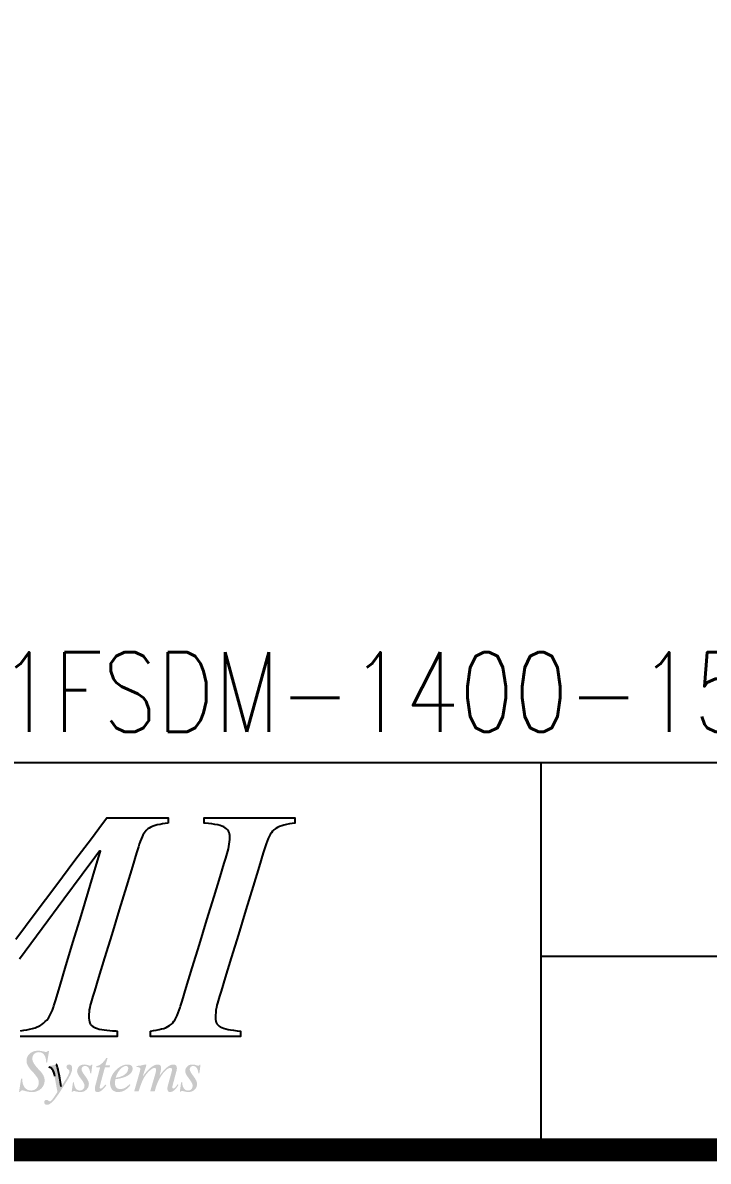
# Model space of a CAD drawing. Header units: millimetres. Extents: x 5710 to 6064, y -305 to -54.
# Drawn here: x 5891.8 to 5927.1, y -305.1 to -246.4 of the extents above; entities that cross this region are included whole.
import ezdxf
from ezdxf.enums import TextEntityAlignment as Align

# ---------------------------------------------------------------- set-up
doc = ezdxf.new("R2010")
doc.units = ezdxf.units.MM
doc.header["$LTSCALE"] = 10
doc.layers.get('0').update_dxf_attribs({"linetype": 'CONTINUOUS'})
doc.styles.add('SIMPLEX', font='SIMPLEX.shx', dxfattribs={"width": 0.8, "height": 3.2, "bigfont": 'chineset.shx'})

# ---------------------------------------------------------------- blocks, each defined once
blk = doc.blocks.new('PMI')
h = blk.add_hatch(color=4)
edge = h.paths.add_edge_path()
edge.add_spline(control_points=[(96.16, -35.87), (96.1, -35.87), (96.04, -35.87), (95.98, -35.87)], knot_values=[0, 0, 0, 0, 1, 1, 1, 1], degree=3, periodic=0)
edge.add_spline(control_points=[(95.98, -35.87), (95.95, -35.92), (95.91, -35.96), (95.8, -36.02), (95.74, -36.03), (95.67, -36.03)], knot_values=[0, 0, 0, 0, 0.5, 0.5, 1, 1, 1, 1], degree=3, periodic=0)
edge.add_spline(control_points=[(95.67, -36.03), (95.64, -36.03), (95.51, -36), (95.26, -35.94)], knot_values=[0, 0, 0, 0, 1, 1, 1, 1], degree=3, periodic=0)
edge.add_spline(control_points=[(95.26, -35.94), (95.01, -35.88), (94.77, -35.85), (94.53, -35.85)], knot_values=[0, 0, 0, 0, 1, 1, 1, 1], degree=3, periodic=0)
edge.add_spline(control_points=[(94.53, -35.85), (94.04, -35.85), (93.64, -35.99), (93.33, -36.28)], knot_values=[0, 0, 0, 0, 1, 1, 1, 1], degree=3, periodic=0)
edge.add_spline(control_points=[(93.33, -36.28), (93.01, -36.56), (92.86, -36.92), (92.86, -37.81), (93.19, -38.37), (93.84, -39.03)], knot_values=[0, 0, 0, 0, 0.495868, 0.495868, 1, 1, 1, 1], degree=3, periodic=0)
edge.add_spline(control_points=[(93.84, -39.03), (93.86, -39.05), (93.87, -39.06), (93.88, -39.06)], knot_values=[0, 0, 0, 0, 1, 1, 1, 1], degree=3, periodic=0)
edge.add_spline(control_points=[(93.88, -39.06), (94.2, -39.44), (94.41, -39.72), (94.61, -40.1), (94.65, -40.29), (94.65, -40.82), (94.55, -41.1), (94.33, -41.32)], knot_values=[0, 0, 0, 0, 0.25982, 0.25982, 0.52368, 0.52368, 1, 1, 1, 1], degree=3, periodic=0)
edge.add_spline(control_points=[(94.33, -41.32), (94.12, -41.55), (93.86, -41.66), (93.54, -41.66)], knot_values=[0, 0, 0, 0, 1, 1, 1, 1], degree=3, periodic=0)
edge.add_spline(control_points=[(93.54, -41.66), (93.14, -41.66), (92.82, -41.51), (92.59, -41.21)], knot_values=[0, 0, 0, 0, 1, 1, 1, 1], degree=3, periodic=0)
edge.add_spline(control_points=[(92.59, -41.21), (92.36, -40.91), (92.24, -40.48), (92.23, -39.93)], knot_values=[0, 0, 0, 0, 1, 1, 1, 1], degree=3, periodic=0)
edge.add_spline(control_points=[(92.23, -39.93), (92.17, -39.94), (92.12, -39.94), (92.07, -39.94)], knot_values=[0, 0, 0, 0, 1, 1, 1, 1], degree=3, periodic=0)
edge.add_spline(control_points=[(92.07, -39.94), (91.97, -40.58), (91.87, -41.22), (91.78, -41.86)], knot_values=[0, 0, 0, 0, 1, 1, 1, 1], degree=3, periodic=0)
edge.add_spline(control_points=[(91.78, -41.86), (91.83, -41.86), (91.88, -41.85), (91.93, -41.85)], knot_values=[0, 0, 0, 0, 1, 1, 1, 1], degree=3, periodic=0)
edge.add_spline(control_points=[(91.93, -41.85), (91.95, -41.79), (92, -41.74), (92.06, -41.69)], knot_values=[0, 0, 0, 0, 1, 1, 1, 1], degree=3, periodic=0)
edge.add_spline(control_points=[(92.06, -41.69), (92.12, -41.66), (92.19, -41.63), (92.26, -41.63)], knot_values=[0, 0, 0, 0, 1, 1, 1, 1], degree=3, periodic=0)
edge.add_spline(control_points=[(92.26, -41.63), (92.29, -41.63), (92.46, -41.67), (93.08, -41.84), (93.38, -41.88), (94.19, -41.88), (94.64, -41.72), (95.34, -41.07), (95.51, -40.67), (95.51, -39.67), (95.21, -39.12), (94.59, -38.52)], knot_values=[0, 0, 0, 0, 0.129341, 0.129341, 0.257728, 0.257728, 0.501105, 0.501105, 0.746262, 0.746262, 1, 1, 1, 1], degree=3, periodic=0)
edge.add_spline(control_points=[(94.59, -38.52), (94.56, -38.5), (94.55, -38.48), (94.53, -38.46)], knot_values=[0, 0, 0, 0, 1, 1, 1, 1], degree=3, periodic=0)
edge.add_spline(control_points=[(94.53, -38.46), (94.21, -38.09), (93.99, -37.81), (93.88, -37.61)], knot_values=[0, 0, 0, 0, 1, 1, 1, 1], degree=3, periodic=0)
edge.add_spline(control_points=[(93.88, -37.61), (93.77, -37.42), (93.72, -37.23), (93.72, -36.75), (93.8, -36.51), (93.97, -36.33)], knot_values=[0, 0, 0, 0, 0.385787, 0.385787, 1, 1, 1, 1], degree=3, periodic=0)
edge.add_spline(control_points=[(93.97, -36.33), (94.14, -36.16), (94.38, -36.06), (94.66, -36.06)], knot_values=[0, 0, 0, 0, 1, 1, 1, 1], degree=3, periodic=0)
edge.add_spline(control_points=[(94.66, -36.06), (95.01, -36.06), (95.26, -36.2), (95.63, -36.72), (95.73, -37.09), (95.74, -37.57)], knot_values=[0, 0, 0, 0, 0.501569, 0.501569, 1, 1, 1, 1], degree=3, periodic=0)
edge.add_spline(control_points=[(95.74, -37.57), (95.78, -37.57), (95.83, -37.57), (95.87, -37.57)], knot_values=[0, 0, 0, 0, 1, 1, 1, 1], degree=3, periodic=0)
edge.add_spline(control_points=[(95.87, -37.57), (95.97, -37), (96.06, -36.44), (96.16, -35.87)], knot_values=[0, 0, 0, 0, 1, 1, 1, 1], degree=3, periodic=0)
h = blk.add_hatch(color=4)
edge = h.paths.add_edge_path()
edge.add_spline(control_points=[(97.93, -41.07), (97.86, -40.66), (97.79, -40.25), (97.59, -39.13), (97.49, -38.61), (97.33, -38.01), (97.25, -37.86), (97.19, -37.85)], knot_values=[0, 0, 0, 0, 0.226419, 0.226419, 0.614671, 0.614671, 1, 1, 1, 1], degree=3, periodic=0)
edge.add_spline(control_points=[(97.19, -37.85), (97.16, -37.86), (97.02, -37.89), (96.79, -37.95)], knot_values=[0, 0, 0, 0, 1, 1, 1, 1], degree=3, periodic=0)
edge.add_spline(control_points=[(96.79, -37.95), (96.55, -38.02), (96.34, -38.06), (96.13, -38.07)], knot_values=[0, 0, 0, 0, 1, 1, 1, 1], degree=3, periodic=0)
edge.add_spline(control_points=[(96.13, -38.07), (96.12, -38.12), (96.11, -38.17), (96.1, -38.21)], knot_values=[0, 0, 0, 0, 1, 1, 1, 1], degree=3, periodic=0)
edge.add_spline(control_points=[(96.1, -38.21), (96.51, -38.23), (96.79, -38.68), (96.96, -39.57)], knot_values=[0, 0, 0, 0, 1, 1, 1, 1], degree=3, periodic=0)
edge.add_spline(control_points=[(96.96, -39.57), (96.96, -39.59), (96.96, -39.6), (96.96, -39.61)], knot_values=[0, 0, 0, 0, 1, 1, 1, 1], degree=3, periodic=0)
edge.add_spline(control_points=[(96.96, -39.61), (97.1, -40.37), (97.24, -41.12), (97.38, -41.88)], knot_values=[0, 0, 0, 0, 1, 1, 1, 1], degree=3, periodic=0)
edge.add_spline(control_points=[(97.38, -41.88), (97.2, -42.14), (97.02, -42.41), (96.84, -42.67)], knot_values=[0, 0, 0, 0, 1, 1, 1, 1], degree=3, periodic=0)
edge.add_spline(control_points=[(96.84, -42.67), (96.73, -42.84), (96.63, -42.98), (96.53, -43.08)], knot_values=[0, 0, 0, 0, 1, 1, 1, 1], degree=3, periodic=0)
edge.add_spline(control_points=[(96.53, -43.08), (96.43, -43.19), (96.36, -43.24), (96.23, -43.24), (96.14, -43.21), (96.03, -43.13)], knot_values=[0, 0, 0, 0, 0.45283, 0.45283, 1, 1, 1, 1], degree=3, periodic=0)
edge.add_spline(control_points=[(96.03, -43.13), (95.93, -43.06), (95.86, -43.02), (95.7, -43.02), (95.62, -43.06), (95.54, -43.12)], knot_values=[0, 0, 0, 0, 0.338462, 0.338462, 1, 1, 1, 1], degree=3, periodic=0)
edge.add_spline(control_points=[(95.54, -43.12), (95.48, -43.19), (95.44, -43.28), (95.44, -43.37)], knot_values=[0, 0, 0, 0, 1, 1, 1, 1], degree=3, periodic=0)
edge.add_spline(control_points=[(95.44, -43.37), (95.44, -43.49), (95.49, -43.58), (95.56, -43.64)], knot_values=[0, 0, 0, 0, 1, 1, 1, 1], degree=3, periodic=0)
edge.add_spline(control_points=[(95.56, -43.64), (95.64, -43.71), (95.74, -43.74), (96.13, -43.74), (96.44, -43.54), (97.16, -42.75), (97.69, -41.96), (98.9, -40.05), (99.2, -39.53), (99.47, -38.91), (99.53, -38.64), (99.53, -38.24), (99.49, -38.11), (99.33, -37.91), (99.22, -37.86), (99.09, -37.86)], knot_values=[0, 0, 0, 0, 0.097957, 0.097957, 0.31786, 0.31786, 0.540564, 0.540564, 0.680611, 0.680611, 0.817892, 0.817892, 0.908946, 0.908946, 1, 1, 1, 1], degree=3, periodic=0)
edge.add_spline(control_points=[(99.09, -37.86), (98.98, -37.86), (98.89, -37.89), (98.81, -37.96)], knot_values=[0, 0, 0, 0, 1, 1, 1, 1], degree=3, periodic=0)
edge.add_spline(control_points=[(98.81, -37.96), (98.74, -38.03), (98.7, -38.11), (98.7, -38.34), (98.77, -38.45), (98.91, -38.55)], knot_values=[0, 0, 0, 0, 0.414894, 0.414894, 1, 1, 1, 1], degree=3, periodic=0)
edge.add_spline(control_points=[(98.91, -38.55), (98.93, -38.57), (98.94, -38.58), (98.95, -38.58)], knot_values=[0, 0, 0, 0, 1, 1, 1, 1], degree=3, periodic=0)
edge.add_spline(control_points=[(98.95, -38.58), (99.03, -38.65), (99.08, -38.7), (99.1, -38.74)], knot_values=[0, 0, 0, 0, 1, 1, 1, 1], degree=3, periodic=0)
edge.add_spline(control_points=[(99.1, -38.74), (99.12, -38.78), (99.13, -38.83), (99.13, -39.01), (99.07, -39.17), (98.96, -39.39)], knot_values=[0, 0, 0, 0, 0.333333, 0.333333, 1, 1, 1, 1], degree=3, periodic=0)
edge.add_spline(control_points=[(98.96, -39.39), (98.86, -39.62), (98.68, -39.92), (98.26, -40.57), (98.1, -40.82), (97.93, -41.07)], knot_values=[0, 0, 0, 0, 0.605872, 0.605872, 1, 1, 1, 1], degree=3, periodic=0)
h = blk.add_hatch(color=4)
edge = h.paths.add_edge_path()
edge.add_spline(control_points=[(102.48, -37.89), (102.43, -37.89), (102.38, -37.89), (102.33, -37.89)], knot_values=[0, 0, 0, 0, 1, 1, 1, 1], degree=3, periodic=0)
edge.add_spline(control_points=[(102.33, -37.89), (102.33, -37.93), (102.31, -37.96), (102.27, -37.99)], knot_values=[0, 0, 0, 0, 1, 1, 1, 1], degree=3, periodic=0)
edge.add_spline(control_points=[(102.27, -37.99), (102.24, -38.02), (102.19, -38.03), (102.14, -38.03)], knot_values=[0, 0, 0, 0, 1, 1, 1, 1], degree=3, periodic=0)
edge.add_spline(control_points=[(102.14, -38.03), (102.1, -38.03), (101.99, -38.01), (101.8, -37.95)], knot_values=[0, 0, 0, 0, 1, 1, 1, 1], degree=3, periodic=0)
edge.add_spline(control_points=[(101.8, -37.95), (101.61, -37.89), (101.44, -37.86), (101.27, -37.86)], knot_values=[0, 0, 0, 0, 1, 1, 1, 1], degree=3, periodic=0)
edge.add_spline(control_points=[(101.27, -37.86), (100.98, -37.86), (100.74, -37.95), (100.54, -38.14)], knot_values=[0, 0, 0, 0, 1, 1, 1, 1], degree=3, periodic=0)
edge.add_spline(control_points=[(100.54, -38.14), (100.35, -38.33), (100.25, -38.56), (100.25, -39.1), (100.43, -39.47), (100.78, -39.91)], knot_values=[0, 0, 0, 0, 0.506726, 0.506726, 1, 1, 1, 1], degree=3, periodic=0)
edge.add_spline(control_points=[(100.78, -39.91), (100.83, -39.97), (100.85, -40.01), (100.87, -40.03)], knot_values=[0, 0, 0, 0, 1, 1, 1, 1], degree=3, periodic=0)
edge.add_spline(control_points=[(100.87, -40.03), (100.89, -40.06), (100.91, -40.09), (100.94, -40.12)], knot_values=[0, 0, 0, 0, 1, 1, 1, 1], degree=3, periodic=0)
edge.add_spline(control_points=[(100.94, -40.12), (101.2, -40.48), (101.33, -40.74), (101.33, -41.15), (101.26, -41.33), (101.13, -41.46)], knot_values=[0, 0, 0, 0, 0.455621, 0.455621, 1, 1, 1, 1], degree=3, periodic=0)
edge.add_spline(control_points=[(101.13, -41.46), (101.01, -41.6), (100.84, -41.66), (100.64, -41.66)], knot_values=[0, 0, 0, 0, 1, 1, 1, 1], degree=3, periodic=0)
edge.add_spline(control_points=[(100.64, -41.66), (100.39, -41.66), (100.19, -41.56), (100.04, -41.35)], knot_values=[0, 0, 0, 0, 1, 1, 1, 1], degree=3, periodic=0)
edge.add_spline(control_points=[(100.04, -41.35), (99.9, -41.14), (99.81, -40.84), (99.79, -40.45)], knot_values=[0, 0, 0, 0, 1, 1, 1, 1], degree=3, periodic=0)
edge.add_spline(control_points=[(99.79, -40.45), (99.74, -40.45), (99.7, -40.44), (99.65, -40.44)], knot_values=[0, 0, 0, 0, 1, 1, 1, 1], degree=3, periodic=0)
edge.add_spline(control_points=[(99.65, -40.44), (99.59, -40.9), (99.52, -41.36), (99.46, -41.83)], knot_values=[0, 0, 0, 0, 1, 1, 1, 1], degree=3, periodic=0)
edge.add_spline(control_points=[(99.46, -41.83), (99.52, -41.83), (99.57, -41.83), (99.63, -41.83)], knot_values=[0, 0, 0, 0, 1, 1, 1, 1], degree=3, periodic=0)
edge.add_spline(control_points=[(99.63, -41.83), (99.65, -41.79), (99.67, -41.76), (99.7, -41.74)], knot_values=[0, 0, 0, 0, 1, 1, 1, 1], degree=3, periodic=0)
edge.add_spline(control_points=[(99.7, -41.74), (99.73, -41.73), (99.76, -41.72), (99.82, -41.72)], knot_values=[0, 0, 0, 0, 1, 1, 1, 1], degree=3, periodic=0)
edge.add_spline(control_points=[(99.82, -41.72), (99.84, -41.72), (99.95, -41.75), (100.35, -41.85), (100.53, -41.88), (101.07, -41.88), (101.37, -41.77), (101.61, -41.53)], knot_values=[0, 0, 0, 0, 0.245667, 0.245667, 0.497112, 0.497112, 1, 1, 1, 1], degree=3, periodic=0)
edge.add_spline(control_points=[(101.61, -41.53), (101.86, -41.31), (101.97, -41.02), (101.97, -40.41), (101.81, -40.06), (101.49, -39.62)], knot_values=[0, 0, 0, 0, 0.562249, 0.562249, 1, 1, 1, 1], degree=3, periodic=0)
edge.add_spline(control_points=[(101.49, -39.62), (101.43, -39.54), (101.38, -39.48), (101.35, -39.43)], knot_values=[0, 0, 0, 0, 1, 1, 1, 1], degree=3, periodic=0)
edge.add_spline(control_points=[(101.35, -39.43), (101.33, -39.41), (101.31, -39.38), (101.28, -39.34)], knot_values=[0, 0, 0, 0, 1, 1, 1, 1], degree=3, periodic=0)
edge.add_spline(control_points=[(101.28, -39.34), (101.03, -39), (100.9, -38.74), (100.9, -38.42), (100.95, -38.31), (101.04, -38.21)], knot_values=[0, 0, 0, 0, 0.596899, 0.596899, 1, 1, 1, 1], degree=3, periodic=0)
edge.add_spline(control_points=[(101.04, -38.21), (101.13, -38.13), (101.25, -38.08), (101.38, -38.07)], knot_values=[0, 0, 0, 0, 1, 1, 1, 1], degree=3, periodic=0)
edge.add_spline(control_points=[(101.38, -38.07), (101.61, -38.08), (101.78, -38.16), (101.91, -38.34)], knot_values=[0, 0, 0, 0, 1, 1, 1, 1], degree=3, periodic=0)
edge.add_spline(control_points=[(101.91, -38.34), (102.05, -38.52), (102.13, -38.79), (102.17, -39.15)], knot_values=[0, 0, 0, 0, 1, 1, 1, 1], degree=3, periodic=0)
edge.add_spline(control_points=[(102.17, -39.15), (102.22, -39.15), (102.26, -39.15), (102.31, -39.15)], knot_values=[0, 0, 0, 0, 1, 1, 1, 1], degree=3, periodic=0)
edge.add_spline(control_points=[(102.31, -39.15), (102.37, -38.73), (102.42, -38.31), (102.48, -37.89)], knot_values=[0, 0, 0, 0, 1, 1, 1, 1], degree=3, periodic=0)
h = blk.add_hatch(color=4)
edge = h.paths.add_edge_path()
edge.add_spline(control_points=[(105.06, -38), (104.83, -38), (104.6, -38), (104.37, -38)], knot_values=[0, 0, 0, 0, 1, 1, 1, 1], degree=3, periodic=0)
edge.add_spline(control_points=[(104.37, -38), (104.48, -37.64), (104.59, -37.28), (104.7, -36.92)], knot_values=[0, 0, 0, 0, 1, 1, 1, 1], degree=3, periodic=0)
edge.add_spline(control_points=[(104.7, -36.92), (104.64, -36.92), (104.57, -36.92), (104.5, -36.92)], knot_values=[0, 0, 0, 0, 1, 1, 1, 1], degree=3, periodic=0)
edge.add_spline(control_points=[(104.5, -36.92), (104.29, -37.28), (104.06, -37.55), (103.82, -37.74)], knot_values=[0, 0, 0, 0, 1, 1, 1, 1], degree=3, periodic=0)
edge.add_spline(control_points=[(103.82, -37.74), (103.59, -37.94), (103.34, -38.06), (103.08, -38.1)], knot_values=[0, 0, 0, 0, 1, 1, 1, 1], degree=3, periodic=0)
edge.add_spline(control_points=[(103.08, -38.1), (103.07, -38.16), (103.06, -38.23), (103.05, -38.29)], knot_values=[0, 0, 0, 0, 1, 1, 1, 1], degree=3, periodic=0)
edge.add_spline(control_points=[(103.05, -38.29), (103.24, -38.29), (103.43, -38.29), (103.61, -38.29)], knot_values=[0, 0, 0, 0, 1, 1, 1, 1], degree=3, periodic=0)
edge.add_spline(control_points=[(103.61, -38.29), (103.38, -39.19), (103.13, -40.1), (102.88, -41.09), (102.86, -41.17), (102.85, -41.24)], knot_values=[0, 0, 0, 0, 0.91361, 0.91361, 1, 1, 1, 1], degree=3, periodic=0)
edge.add_spline(control_points=[(102.85, -41.24), (102.85, -41.32), (102.84, -41.38), (102.84, -41.59), (102.87, -41.7), (102.93, -41.77)], knot_values=[0, 0, 0, 0, 0.27907, 0.27907, 1, 1, 1, 1], degree=3, periodic=0)
edge.add_spline(control_points=[(102.93, -41.77), (103, -41.85), (103.1, -41.88), (103.44, -41.88), (103.65, -41.8), (103.85, -41.64)], knot_values=[0, 0, 0, 0, 0.395683, 0.395683, 1, 1, 1, 1], degree=3, periodic=0)
edge.add_spline(control_points=[(103.85, -41.64), (104.06, -41.48), (104.28, -41.24), (104.5, -40.92)], knot_values=[0, 0, 0, 0, 1, 1, 1, 1], degree=3, periodic=0)
edge.add_spline(control_points=[(104.5, -40.92), (104.46, -40.87), (104.42, -40.82), (104.37, -40.77)], knot_values=[0, 0, 0, 0, 1, 1, 1, 1], degree=3, periodic=0)
edge.add_spline(control_points=[(104.37, -40.77), (104.22, -40.98), (104.09, -41.13), (103.98, -41.23)], knot_values=[0, 0, 0, 0, 1, 1, 1, 1], degree=3, periodic=0)
edge.add_spline(control_points=[(103.98, -41.23), (103.88, -41.33), (103.78, -41.38), (103.71, -41.37)], knot_values=[0, 0, 0, 0, 1, 1, 1, 1], degree=3, periodic=0)
edge.add_spline(control_points=[(103.71, -41.37), (103.66, -41.38), (103.62, -41.36), (103.6, -41.33)], knot_values=[0, 0, 0, 0, 1, 1, 1, 1], degree=3, periodic=0)
edge.add_spline(control_points=[(103.6, -41.33), (103.57, -41.3), (103.55, -41.26), (103.55, -41.16), (103.56, -41.11), (103.58, -41.03)], knot_values=[0, 0, 0, 0, 0.65, 0.65, 1, 1, 1, 1], degree=3, periodic=0)
edge.add_spline(control_points=[(103.58, -41.03), (103.59, -40.96), (103.61, -40.88), (103.63, -40.79)], knot_values=[0, 0, 0, 0, 1, 1, 1, 1], degree=3, periodic=0)
edge.add_spline(control_points=[(103.63, -40.79), (103.85, -39.95), (104.08, -39.12), (104.31, -38.29)], knot_values=[0, 0, 0, 0, 1, 1, 1, 1], degree=3, periodic=0)
edge.add_spline(control_points=[(104.31, -38.29), (104.54, -38.29), (104.77, -38.29), (105, -38.29)], knot_values=[0, 0, 0, 0, 1, 1, 1, 1], degree=3, periodic=0)
edge.add_spline(control_points=[(105, -38.29), (105.02, -38.19), (105.04, -38.1), (105.06, -38)], knot_values=[0, 0, 0, 0, 1, 1, 1, 1], degree=3, periodic=0)
h = blk.add_hatch(color=4)
edge = h.paths.add_edge_path()
edge.add_spline(control_points=[(105.84, -40.01), (106.63, -39.91), (107.24, -39.73), (108.14, -39.18), (108.36, -38.86), (108.36, -38.29), (108.3, -38.13), (108.16, -38.02)], knot_values=[0, 0, 0, 0, 0.396417, 0.396417, 0.791868, 0.791868, 1, 1, 1, 1], degree=3, periodic=0)
edge.add_spline(control_points=[(108.16, -38.02), (108.03, -37.91), (107.83, -37.86), (107.57, -37.86)], knot_values=[0, 0, 0, 0, 1, 1, 1, 1], degree=3, periodic=0)
edge.add_spline(control_points=[(107.57, -37.86), (107.3, -37.86), (107.01, -37.94), (106.71, -38.09)], knot_values=[0, 0, 0, 0, 1, 1, 1, 1], degree=3, periodic=0)
edge.add_spline(control_points=[(106.71, -38.09), (106.4, -38.25), (106.12, -38.47), (105.85, -38.74)], knot_values=[0, 0, 0, 0, 1, 1, 1, 1], degree=3, periodic=0)
edge.add_spline(control_points=[(105.85, -38.74), (105.6, -39.01), (105.41, -39.3), (105.27, -39.62)], knot_values=[0, 0, 0, 0, 1, 1, 1, 1], degree=3, periodic=0)
edge.add_spline(control_points=[(105.27, -39.62), (105.13, -39.94), (105.07, -40.26), (105.06, -40.57)], knot_values=[0, 0, 0, 0, 1, 1, 1, 1], degree=3, periodic=0)
edge.add_spline(control_points=[(105.06, -40.57), (105.07, -40.98), (105.17, -41.31), (105.37, -41.53)], knot_values=[0, 0, 0, 0, 1, 1, 1, 1], degree=3, periodic=0)
edge.add_spline(control_points=[(105.37, -41.53), (105.58, -41.77), (105.87, -41.88), (106.58, -41.88), (106.9, -41.8), (107.49, -41.47), (107.77, -41.21), (108.04, -40.86)], knot_values=[0, 0, 0, 0, 0.341416, 0.341416, 0.671297, 0.671297, 1, 1, 1, 1], degree=3, periodic=0)
edge.add_spline(control_points=[(108.04, -40.86), (108, -40.82), (107.96, -40.77), (107.92, -40.73)], knot_values=[0, 0, 0, 0, 1, 1, 1, 1], degree=3, periodic=0)
edge.add_spline(control_points=[(107.92, -40.73), (107.69, -40.97), (107.46, -41.14), (107.24, -41.27)], knot_values=[0, 0, 0, 0, 1, 1, 1, 1], degree=3, periodic=0)
edge.add_spline(control_points=[(107.24, -41.27), (107.01, -41.39), (106.79, -41.45), (106.59, -41.45)], knot_values=[0, 0, 0, 0, 1, 1, 1, 1], degree=3, periodic=0)
edge.add_spline(control_points=[(106.59, -41.45), (106.32, -41.45), (106.11, -41.38), (105.98, -41.23)], knot_values=[0, 0, 0, 0, 1, 1, 1, 1], degree=3, periodic=0)
edge.add_spline(control_points=[(105.98, -41.23), (105.84, -41.08), (105.78, -40.86), (105.78, -40.5), (105.78, -40.42), (105.79, -40.32)], knot_values=[0, 0, 0, 0, 0.836735, 0.836735, 1, 1, 1, 1], degree=3, periodic=0)
edge.add_spline(control_points=[(105.79, -40.32), (105.8, -40.23), (105.82, -40.12), (105.84, -40.01)], knot_values=[0, 0, 0, 0, 1, 1, 1, 1], degree=3, periodic=0)
edge = h.paths.add_edge_path(flags=16)
edge.add_spline(control_points=[(107.63, -38.16), (107.69, -38.22), (107.72, -38.3), (107.72, -38.76), (107.55, -39.06), (107.22, -39.31)], knot_values=[0, 0, 0, 0, 0.216216, 0.216216, 1, 1, 1, 1], degree=3, periodic=0)
edge.add_spline(control_points=[(107.22, -39.31), (106.89, -39.57), (106.44, -39.73), (105.88, -39.79)], knot_values=[0, 0, 0, 0, 1, 1, 1, 1], degree=3, periodic=0)
edge.add_spline(control_points=[(105.88, -39.79), (106.03, -39.3), (106.26, -38.88), (106.55, -38.56)], knot_values=[0, 0, 0, 0, 1, 1, 1, 1], degree=3, periodic=0)
edge.add_spline(control_points=[(106.55, -38.56), (106.85, -38.24), (107.13, -38.08), (107.4, -38.07)], knot_values=[0, 0, 0, 0, 1, 1, 1, 1], degree=3, periodic=0)
edge.add_spline(control_points=[(107.4, -38.07), (107.5, -38.08), (107.58, -38.11), (107.63, -38.16)], knot_values=[0, 0, 0, 0, 1, 1, 1, 1], degree=3, periodic=0)
h = blk.add_hatch(color=4)
edge = h.paths.add_edge_path()
edge.add_spline(control_points=[(111.58, -41.8), (111.81, -40.85), (112.16, -40.04), (113.11, -38.7), (113.51, -38.36), (113.86, -38.36)], knot_values=[0, 0, 0, 0, 0.501224, 0.501224, 1, 1, 1, 1], degree=3, periodic=0)
edge.add_spline(control_points=[(113.86, -38.36), (113.95, -38.36), (114.01, -38.39), (114.05, -38.42)], knot_values=[0, 0, 0, 0, 1, 1, 1, 1], degree=3, periodic=0)
edge.add_spline(control_points=[(114.05, -38.42), (114.09, -38.47), (114.11, -38.53), (114.11, -38.66), (114.1, -38.72), (114.08, -38.8)], knot_values=[0, 0, 0, 0, 0.634615, 0.634615, 1, 1, 1, 1], degree=3, periodic=0)
edge.add_spline(control_points=[(114.08, -38.8), (114.07, -38.88), (114.05, -38.97), (114.02, -39.08)], knot_values=[0, 0, 0, 0, 1, 1, 1, 1], degree=3, periodic=0)
edge.add_spline(control_points=[(114.02, -39.08), (113.85, -39.66), (113.69, -40.24), (113.53, -40.83)], knot_values=[0, 0, 0, 0, 1, 1, 1, 1], degree=3, periodic=0)
edge.add_spline(control_points=[(113.53, -40.83), (113.5, -40.94), (113.48, -41.05), (113.46, -41.15)], knot_values=[0, 0, 0, 0, 1, 1, 1, 1], degree=3, periodic=0)
edge.add_spline(control_points=[(113.46, -41.15), (113.44, -41.26), (113.43, -41.34), (113.43, -41.57), (113.47, -41.69), (113.53, -41.76)], knot_values=[0, 0, 0, 0, 0.268817, 0.268817, 1, 1, 1, 1], degree=3, periodic=0)
edge.add_spline(control_points=[(113.53, -41.76), (113.6, -41.84), (113.7, -41.88), (114.03, -41.88), (114.24, -41.8), (114.44, -41.61)], knot_values=[0, 0, 0, 0, 0.416058, 0.416058, 1, 1, 1, 1], degree=3, periodic=0)
edge.add_spline(control_points=[(114.44, -41.61), (114.65, -41.44), (114.85, -41.19), (115.04, -40.86)], knot_values=[0, 0, 0, 0, 1, 1, 1, 1], degree=3, periodic=0)
edge.add_spline(control_points=[(115.04, -40.86), (115.01, -40.81), (114.97, -40.76), (114.94, -40.72)], knot_values=[0, 0, 0, 0, 1, 1, 1, 1], degree=3, periodic=0)
edge.add_spline(control_points=[(114.94, -40.72), (114.79, -40.97), (114.66, -41.13), (114.56, -41.23)], knot_values=[0, 0, 0, 0, 1, 1, 1, 1], degree=3, periodic=0)
edge.add_spline(control_points=[(114.56, -41.23), (114.47, -41.33), (114.37, -41.38), (114.29, -41.37)], knot_values=[0, 0, 0, 0, 1, 1, 1, 1], degree=3, periodic=0)
edge.add_spline(control_points=[(114.29, -41.37), (114.25, -41.38), (114.21, -41.36), (114.19, -41.33)], knot_values=[0, 0, 0, 0, 1, 1, 1, 1], degree=3, periodic=0)
edge.add_spline(control_points=[(114.19, -41.33), (114.16, -41.3), (114.15, -41.25), (114.15, -41.17), (114.15, -41.14), (114.15, -41.11)], knot_values=[0, 0, 0, 0, 0.757576, 0.757576, 1, 1, 1, 1], degree=3, periodic=0)
edge.add_spline(control_points=[(114.15, -41.11), (114.16, -41.09), (114.16, -41.05), (114.17, -41.02)], knot_values=[0, 0, 0, 0, 1, 1, 1, 1], degree=3, periodic=0)
edge.add_spline(control_points=[(114.17, -41.02), (114.35, -40.35), (114.52, -39.69), (114.7, -39.02)], knot_values=[0, 0, 0, 0, 1, 1, 1, 1], degree=3, periodic=0)
edge.add_spline(control_points=[(114.7, -39.02), (114.75, -38.86), (114.78, -38.72), (114.8, -38.62)], knot_values=[0, 0, 0, 0, 1, 1, 1, 1], degree=3, periodic=0)
edge.add_spline(control_points=[(114.8, -38.62), (114.82, -38.53), (114.82, -38.44), (114.82, -38.21), (114.78, -38.08), (114.61, -37.9), (114.48, -37.86), (114.32, -37.86)], knot_values=[0, 0, 0, 0, 0.21249, 0.21249, 0.611713, 0.611713, 1, 1, 1, 1], degree=3, periodic=0)
edge.add_spline(control_points=[(114.32, -37.86), (114.03, -37.86), (113.71, -38), (113.36, -38.28)], knot_values=[0, 0, 0, 0, 1, 1, 1, 1], degree=3, periodic=0)
edge.add_spline(control_points=[(113.36, -38.28), (113.01, -38.57), (112.65, -38.98), (112.28, -39.51)], knot_values=[0, 0, 0, 0, 1, 1, 1, 1], degree=3, periodic=0)
edge.add_spline(control_points=[(112.28, -39.51), (112.38, -39.17), (112.44, -38.92), (112.5, -38.59), (112.51, -38.45), (112.51, -38.19), (112.47, -38.07), (112.31, -37.9), (112.18, -37.86), (112.01, -37.86)], knot_values=[0, 0, 0, 0, 0.207117, 0.207117, 0.408516, 0.408516, 0.712956, 0.712956, 1, 1, 1, 1], degree=3, periodic=0)
edge.add_spline(control_points=[(112.01, -37.86), (111.72, -37.86), (111.38, -38.01), (111.02, -38.3)], knot_values=[0, 0, 0, 0, 1, 1, 1, 1], degree=3, periodic=0)
edge.add_spline(control_points=[(111.02, -38.3), (110.65, -38.6), (110.26, -39.03), (109.84, -39.59)], knot_values=[0, 0, 0, 0, 1, 1, 1, 1], degree=3, periodic=0)
edge.add_spline(control_points=[(109.84, -39.59), (110, -39.1), (110.16, -38.6), (110.32, -38.1)], knot_values=[0, 0, 0, 0, 1, 1, 1, 1], degree=3, periodic=0)
edge.add_spline(control_points=[(110.32, -38.1), (110.33, -38.08), (110.33, -38.05), (110.34, -38.03)], knot_values=[0, 0, 0, 0, 1, 1, 1, 1], degree=3, periodic=0)
edge.add_spline(control_points=[(110.34, -38.03), (110.34, -38), (110.34, -37.98), (110.34, -37.92), (110.34, -37.89), (110.31, -37.87), (110.28, -37.86), (110.25, -37.85)], knot_values=[0, 0, 0, 0, 0.287671, 0.287671, 0.703196, 0.703196, 1, 1, 1, 1], degree=3, periodic=0)
edge.add_spline(control_points=[(110.25, -37.85), (110.24, -37.86), (110.2, -37.87), (110.13, -37.87)], knot_values=[0, 0, 0, 0, 1, 1, 1, 1], degree=3, periodic=0)
edge.add_spline(control_points=[(110.13, -37.87), (109.75, -37.99), (109.36, -38.05), (108.95, -38.07)], knot_values=[0, 0, 0, 0, 1, 1, 1, 1], degree=3, periodic=0)
edge.add_spline(control_points=[(108.95, -38.07), (108.94, -38.12), (108.93, -38.17), (108.92, -38.21)], knot_values=[0, 0, 0, 0, 1, 1, 1, 1], degree=3, periodic=0)
edge.add_spline(control_points=[(108.92, -38.21), (109.13, -38.23), (109.27, -38.26), (109.43, -38.35), (109.48, -38.42), (109.48, -38.57), (109.47, -38.64), (109.45, -38.73)], knot_values=[0, 0, 0, 0, 0.38, 0.38, 0.76, 0.76, 1, 1, 1, 1], degree=3, periodic=0)
edge.add_spline(control_points=[(109.45, -38.73), (109.43, -38.82), (109.39, -38.96), (109.08, -40.04), (108.83, -40.92), (108.58, -41.8)], knot_values=[0, 0, 0, 0, 0.17966, 0.17966, 1, 1, 1, 1], degree=3, periodic=0)
edge.add_spline(control_points=[(108.58, -41.8), (108.79, -41.8), (109.01, -41.8), (109.22, -41.8)], knot_values=[0, 0, 0, 0, 1, 1, 1, 1], degree=3, periodic=0)
edge.add_spline(control_points=[(109.22, -41.8), (109.26, -41.71), (109.29, -41.61), (109.32, -41.51)], knot_values=[0, 0, 0, 0, 1, 1, 1, 1], degree=3, periodic=0)
edge.add_spline(control_points=[(109.32, -41.51), (109.34, -41.47), (109.37, -41.39), (109.4, -41.28)], knot_values=[0, 0, 0, 0, 1, 1, 1, 1], degree=3, periodic=0)
edge.add_spline(control_points=[(109.4, -41.28), (109.7, -40.34), (110.05, -39.62), (110.49, -39.12)], knot_values=[0, 0, 0, 0, 1, 1, 1, 1], degree=3, periodic=0)
edge.add_spline(control_points=[(110.49, -39.12), (110.69, -38.89), (110.89, -38.71), (111.09, -38.57)], knot_values=[0, 0, 0, 0, 1, 1, 1, 1], degree=3, periodic=0)
edge.add_spline(control_points=[(111.09, -38.57), (111.28, -38.43), (111.44, -38.36), (111.55, -38.36)], knot_values=[0, 0, 0, 0, 1, 1, 1, 1], degree=3, periodic=0)
edge.add_spline(control_points=[(111.55, -38.36), (111.64, -38.36), (111.69, -38.38), (111.73, -38.42)], knot_values=[0, 0, 0, 0, 1, 1, 1, 1], degree=3, periodic=0)
edge.add_spline(control_points=[(111.73, -38.42), (111.77, -38.45), (111.78, -38.51), (111.78, -38.67), (111.77, -38.76), (111.74, -38.97), (111.71, -39.11), (111.66, -39.27)], knot_values=[0, 0, 0, 0, 0.301277, 0.301277, 0.642723, 0.642723, 1, 1, 1, 1], degree=3, periodic=0)
edge.add_spline(control_points=[(111.66, -39.27), (111.41, -40.11), (111.16, -40.96), (110.92, -41.8)], knot_values=[0, 0, 0, 0, 1, 1, 1, 1], degree=3, periodic=0)
edge.add_spline(control_points=[(110.92, -41.8), (111.14, -41.8), (111.36, -41.8), (111.58, -41.8)], knot_values=[0, 0, 0, 0, 1, 1, 1, 1], degree=3, periodic=0)
h = blk.add_hatch(color=4)
edge = h.paths.add_edge_path()
edge.add_spline(control_points=[(117.08, -39.34), (116.82, -39), (116.69, -38.74), (116.69, -38.42), (116.74, -38.31), (116.84, -38.21)], knot_values=[0, 0, 0, 0, 0.596899, 0.596899, 1, 1, 1, 1], degree=3, periodic=0)
edge.add_spline(control_points=[(116.84, -38.21), (116.93, -38.13), (117.04, -38.08), (117.17, -38.07)], knot_values=[0, 0, 0, 0, 1, 1, 1, 1], degree=3, periodic=0)
edge.add_spline(control_points=[(117.17, -38.07), (117.4, -38.08), (117.58, -38.16), (117.71, -38.34)], knot_values=[0, 0, 0, 0, 1, 1, 1, 1], degree=3, periodic=0)
edge.add_spline(control_points=[(117.71, -38.34), (117.84, -38.52), (117.93, -38.79), (117.96, -39.15)], knot_values=[0, 0, 0, 0, 1, 1, 1, 1], degree=3, periodic=0)
edge.add_spline(control_points=[(117.96, -39.15), (118.01, -39.15), (118.06, -39.15), (118.1, -39.15)], knot_values=[0, 0, 0, 0, 1, 1, 1, 1], degree=3, periodic=0)
edge.add_spline(control_points=[(118.1, -39.15), (118.16, -38.73), (118.22, -38.31), (118.27, -37.89)], knot_values=[0, 0, 0, 0, 1, 1, 1, 1], degree=3, periodic=0)
edge.add_spline(control_points=[(118.27, -37.89), (118.22, -37.89), (118.17, -37.89), (118.13, -37.89)], knot_values=[0, 0, 0, 0, 1, 1, 1, 1], degree=3, periodic=0)
edge.add_spline(control_points=[(118.13, -37.89), (118.13, -37.93), (118.1, -37.96), (118.07, -37.99)], knot_values=[0, 0, 0, 0, 1, 1, 1, 1], degree=3, periodic=0)
edge.add_spline(control_points=[(118.07, -37.99), (118.03, -38.02), (117.99, -38.03), (117.94, -38.03)], knot_values=[0, 0, 0, 0, 1, 1, 1, 1], degree=3, periodic=0)
edge.add_spline(control_points=[(117.94, -38.03), (117.9, -38.03), (117.78, -38.01), (117.59, -37.95)], knot_values=[0, 0, 0, 0, 1, 1, 1, 1], degree=3, periodic=0)
edge.add_spline(control_points=[(117.59, -37.95), (117.4, -37.89), (117.23, -37.86), (117.07, -37.86)], knot_values=[0, 0, 0, 0, 1, 1, 1, 1], degree=3, periodic=0)
edge.add_spline(control_points=[(117.07, -37.86), (116.78, -37.86), (116.53, -37.95), (116.34, -38.14)], knot_values=[0, 0, 0, 0, 1, 1, 1, 1], degree=3, periodic=0)
edge.add_spline(control_points=[(116.34, -38.14), (116.14, -38.33), (116.04, -38.56), (116.04, -39.1), (116.23, -39.47), (116.58, -39.91)], knot_values=[0, 0, 0, 0, 0.506726, 0.506726, 1, 1, 1, 1], degree=3, periodic=0)
edge.add_spline(control_points=[(116.58, -39.91), (116.62, -39.97), (116.65, -40.01), (116.66, -40.03)], knot_values=[0, 0, 0, 0, 1, 1, 1, 1], degree=3, periodic=0)
edge.add_spline(control_points=[(116.66, -40.03), (116.68, -40.06), (116.71, -40.09), (116.73, -40.12)], knot_values=[0, 0, 0, 0, 1, 1, 1, 1], degree=3, periodic=0)
edge.add_spline(control_points=[(116.73, -40.12), (117, -40.48), (117.12, -40.74), (117.12, -41.15), (117.06, -41.33), (116.93, -41.46)], knot_values=[0, 0, 0, 0, 0.455621, 0.455621, 1, 1, 1, 1], degree=3, periodic=0)
edge.add_spline(control_points=[(116.93, -41.46), (116.8, -41.6), (116.64, -41.66), (116.44, -41.66)], knot_values=[0, 0, 0, 0, 1, 1, 1, 1], degree=3, periodic=0)
edge.add_spline(control_points=[(116.44, -41.66), (116.18, -41.66), (115.99, -41.56), (115.84, -41.35)], knot_values=[0, 0, 0, 0, 1, 1, 1, 1], degree=3, periodic=0)
edge.add_spline(control_points=[(115.84, -41.35), (115.69, -41.14), (115.61, -40.84), (115.59, -40.45)], knot_values=[0, 0, 0, 0, 1, 1, 1, 1], degree=3, periodic=0)
edge.add_spline(control_points=[(115.59, -40.45), (115.54, -40.45), (115.49, -40.44), (115.44, -40.44)], knot_values=[0, 0, 0, 0, 1, 1, 1, 1], degree=3, periodic=0)
edge.add_spline(control_points=[(115.44, -40.44), (115.38, -40.9), (115.32, -41.36), (115.25, -41.83)], knot_values=[0, 0, 0, 0, 1, 1, 1, 1], degree=3, periodic=0)
edge.add_spline(control_points=[(115.25, -41.83), (115.31, -41.83), (115.37, -41.83), (115.43, -41.83)], knot_values=[0, 0, 0, 0, 1, 1, 1, 1], degree=3, periodic=0)
edge.add_spline(control_points=[(115.43, -41.83), (115.44, -41.79), (115.47, -41.76), (115.49, -41.74)], knot_values=[0, 0, 0, 0, 1, 1, 1, 1], degree=3, periodic=0)
edge.add_spline(control_points=[(115.49, -41.74), (115.52, -41.73), (115.56, -41.72), (115.61, -41.72)], knot_values=[0, 0, 0, 0, 1, 1, 1, 1], degree=3, periodic=0)
edge.add_spline(control_points=[(115.61, -41.72), (115.64, -41.72), (115.75, -41.74), (115.94, -41.8)], knot_values=[0, 0, 0, 0, 1, 1, 1, 1], degree=3, periodic=0)
edge.add_spline(control_points=[(115.94, -41.8), (116.14, -41.85), (116.33, -41.88), (116.87, -41.88), (117.17, -41.77), (117.41, -41.53)], knot_values=[0, 0, 0, 0, 0.331818, 0.331818, 1, 1, 1, 1], degree=3, periodic=0)
edge.add_spline(control_points=[(117.41, -41.53), (117.65, -41.31), (117.77, -41.02), (117.77, -40.41), (117.61, -40.06), (117.28, -39.62)], knot_values=[0, 0, 0, 0, 0.562249, 0.562249, 1, 1, 1, 1], degree=3, periodic=0)
edge.add_spline(control_points=[(117.28, -39.62), (117.22, -39.54), (117.18, -39.48), (117.14, -39.43)], knot_values=[0, 0, 0, 0, 1, 1, 1, 1], degree=3, periodic=0)
edge.add_spline(control_points=[(117.14, -39.43), (117.13, -39.41), (117.1, -39.38), (117.08, -39.34)], knot_values=[0, 0, 0, 0, 1, 1, 1, 1], degree=3, periodic=0)
for points in [[(113.57, -2.63, 0), (113.11, -2.7, 0), (112.71, -2.76, 0), (112.36, -2.83, 0), (111.96, -2.91, 0), (111.63, -2.99, 0), (111.35, -3.08, 0), (111.04, -3.21, 0), (110.79, -3.35, 0), (110.58, -3.49, 0), (110.35, -3.7, 0), (110.17, -3.91, 0), (110.02, -4.12, 0), (109.86, -4.39, 0), (109.73, -4.65, 0), (109.59, -4.97, 0), (109.46, -5.32, 0), (109.33, -5.69, 0), (109.2, -6.1, 0), (109.16, -6.25, 0), (108.93, -6.99, 0), (108.32, -8.98, 0), (107.44, -11.86, 0), (106.4, -15.28, 0), (105.3, -18.87, 0), (104.26, -22.29, 0), (103.38, -25.17, 0), (102.77, -27.16, 0), (102.54, -27.9, 0), (102.44, -28.24, 0), (102.34, -28.57, 0), (102.25, -28.9, 0), (102.16, -29.22, 0), (102.09, -29.55, 0), (102.03, -29.87, 0), (101.99, -30.19, 0), (101.96, -30.51, 0), (101.95, -30.83, 0), (101.96, -31.12, 0), (101.99, -31.37, 0), (102.04, -31.58, 0), (102.12, -31.81, 0), (102.23, -32, 0), (102.35, -32.15, 0), (102.53, -32.31, 0), (102.73, -32.43, 0), (102.93, -32.52, 0), (103.22, -32.62, 0), (103.49, -32.69, 0), (103.85, -32.76, 0), (104.18, -32.8, 0), (104.57, -32.85, 0), (105.01, -32.9, 0), (105.44, -32.93, 0), (105.92, -32.97, 0), (106.09, -32.99, 0), (106.09, -33.01, 0), (106.09, -33.08, 0), (106.09, -33.19, 0), (106.09, -33.31, 0), (106.09, -33.44, 0), (106.09, -33.56, 0), (106.09, -33.67, 0), (106.09, -33.74, 0), (106.09, -33.77, 0), (105.59, -33.77, 0), (104.24, -33.77, 0), (102.29, -33.77, 0), (99.97, -33.77, 0), (97.53, -33.77, 0), (95.22, -33.77, 0), (93.27, -33.77, 0), (91.92, -33.77, 0)], [(91.97, -32.93, 0), (92.47, -32.87, 0), (92.9, -32.8, 0), (93.28, -32.72, 0), (93.73, -32.61, 0), (94.11, -32.5, 0), (94.43, -32.37, 0), (94.8, -32.2, 0), (95.1, -32.02, 0), (95.34, -31.85, 0), (95.61, -31.61, 0), (95.83, -31.38, 0), (96.05, -31.09, 0), (96.27, -30.73, 0), (96.47, -30.33, 0), (96.64, -29.93, 0), (96.8, -29.48, 0), (96.84, -29.32, 0), (97.08, -28.55, 0), (97.71, -26.47, 0), (98.61, -23.46, 0), (99.69, -19.9, 0), (100.83, -16.15, 0), (101.9, -12.59, 0), (102.81, -9.58, 0), (103.44, -7.51, 0), (103.67, -6.73, 0), (103.67, -6.73, 0), (103.65, -6.73, 0), (103.63, -6.73, 0), (103.61, -6.73, 0), (103.58, -6.73, 0), (103.55, -6.73, 0), (103.53, -6.73, 0), (103.52, -6.73, 0), (103.51, -6.73, 0), (102.83, -7.66, 0), (100.99, -10.15, 0), (98.33, -13.74, 0), (95.17, -18.01, 0), (91.85, -22.49, 0)], [(91.32, -19.55, 0), (94.15, -15.78, 0), (97.12, -11.81, 0), (99.94, -8.04, 0), (102.33, -4.86, 0), (103.97, -2.67, 0), (104.59, -1.85, 0), (104.9, -1.85, 0), (105.72, -1.85, 0), (106.92, -1.85, 0), (108.33, -1.85, 0), (109.82, -1.85, 0), (111.24, -1.85, 0), (112.43, -1.85, 0), (113.26, -1.85, 0), (113.57, -1.85, 0), (113.57, -1.87, 0), (113.57, -1.94, 0), (113.57, -2.05, 0), (113.57, -2.17, 0), (113.57, -2.3, 0), (113.57, -2.43, 0), (113.57, -2.53, 0), (113.57, -2.6, 0), (113.57, -2.63, 0)], [(110.99, -32.99, 0), (111.41, -32.91, 0), (111.79, -32.85, 0), (112.22, -32.76, 0), (112.58, -32.68, 0), (112.89, -32.59, 0), (113.24, -32.46, 0), (113.52, -32.33, 0), (113.76, -32.19, 0), (114.01, -31.98, 0), (114.22, -31.77, 0), (114.39, -31.56, 0), (114.57, -31.28, 0), (114.72, -31.02, 0), (114.87, -30.69, 0), (115.02, -30.32, 0), (115.16, -29.95, 0), (115.29, -29.52, 0), (115.34, -29.37, 0), (115.57, -28.63, 0), (116.18, -26.64, 0), (117.06, -23.77, 0), (118.1, -20.36, 0), (119.2, -16.77, 0), (120.24, -13.36, 0), (121.12, -10.49, 0), (121.73, -8.5, 0), (121.96, -7.76, 0), (122.06, -7.43, 0), (122.16, -7.09, 0), (122.25, -6.74, 0), (122.34, -6.38, 0), (122.41, -6.03, 0), (122.47, -5.69, 0), (122.51, -5.35, 0), (122.54, -5.03, 0), (122.55, -4.73, 0), (122.53, -4.46, 0), (122.5, -4.22, 0), (122.44, -4.02, 0), (122.34, -3.8, 0), (122.22, -3.62, 0), (122.08, -3.47, 0), (121.88, -3.32, 0), (121.68, -3.2, 0), (121.4, -3.08, 0), (121.13, -2.99, 0), (120.78, -2.9, 0), (120.37, -2.82, 0), (119.9, -2.76, 0), (119.45, -2.7, 0), (118.96, -2.65, 0), (118.78, -2.63, 0), (118.78, -2.6, 0), (118.78, -2.53, 0), (118.78, -2.43, 0), (118.78, -2.3, 0), (118.78, -2.17, 0), (118.78, -2.05, 0), (118.78, -1.94, 0), (118.78, -1.87, 0), (118.78, -1.85, 0), (119.24, -1.85, 0), (120.46, -1.85, 0), (122.23, -1.85, 0), (124.32, -1.85, 0), (126.53, -1.85, 0), (128.62, -1.85, 0), (130.39, -1.85, 0), (131.61, -1.85, 0), (132.06, -1.85, 0), (132.06, -1.87, 0), (132.06, -1.94, 0), (132.06, -2.05, 0), (132.06, -2.17, 0), (132.06, -2.3, 0), (132.06, -2.43, 0), (132.06, -2.53, 0), (132.06, -2.6, 0), (132.06, -2.63, 0), (131.64, -2.7, 0), (131.26, -2.76, 0), (130.83, -2.85, 0), (130.46, -2.93, 0), (130.15, -3.01, 0), (129.8, -3.14, 0), (129.51, -3.27, 0), (129.27, -3.41, 0), (129, -3.61, 0), (128.79, -3.82, 0), (128.62, -4.03, 0), (128.43, -4.31, 0), (128.29, -4.58, 0), (128.13, -4.9, 0), (127.98, -5.28, 0), (127.84, -5.66, 0), (127.7, -6.09, 0), (127.66, -6.25, 0), (127.43, -6.99, 0), (126.82, -8.98, 0), (125.94, -11.86, 0), (124.9, -15.28, 0), (123.8, -18.87, 0), (122.76, -22.29, 0), (121.88, -25.17, 0), (121.27, -27.16, 0), (121.04, -27.9, 0), (120.94, -28.23, 0), (120.84, -28.56, 0), (120.74, -28.89, 0), (120.66, -29.22, 0), (120.59, -29.56, 0), (120.53, -29.91, 0), (120.49, -30.27, 0), (120.46, -30.65, 0), (120.45, -31.03, 0), (120.46, -31.28, 0), (120.5, -31.49, 0), (120.57, -31.73, 0), (120.67, -31.93, 0), (120.79, -32.08, 0), (120.97, -32.25, 0), (121.16, -32.38, 0), (121.36, -32.48, 0), (121.63, -32.58, 0), (121.98, -32.68, 0), (122.29, -32.75, 0), (122.67, -32.81, 0), (123.09, -32.87, 0), (123.64, -32.94, 0), (124.11, -32.99, 0), (124.11, -33.01, 0), (124.11, -33.08, 0), (124.11, -33.19, 0), (124.11, -33.31, 0), (124.11, -33.44, 0), (124.11, -33.56, 0), (124.11, -33.67, 0), (124.11, -33.74, 0), (124.11, -33.77, 0), (123.66, -33.77, 0), (122.45, -33.77, 0), (120.7, -33.77, 0), (118.63, -33.77, 0), (116.46, -33.77, 0), (114.39, -33.77, 0), (112.64, -33.77, 0), (111.44, -33.77, 0), (110.99, -33.77, 0), (110.99, -33.74, 0), (110.99, -33.67, 0), (110.99, -33.56, 0), (110.99, -33.44, 0), (110.99, -33.31, 0), (110.99, -33.19, 0), (110.99, -33.08, 0), (110.99, -33.01, 0), (110.99, -32.99, 0)]]:
    blk.add_polyline3d(points)
at = {"color": 4}
blk.add_open_spline([(97.93, -41.07), (97.86, -40.66), (97.79, -40.25), (97.59, -39.13), (97.49, -38.61), (97.33, -38.01), (97.25, -37.86), (97.19, -37.85)], degree=3, knots=[0, 0, 0, 0, 0.226419, 0.226419, 0.614671, 0.614671, 1, 1, 1, 1], dxfattribs=at)
blk.add_open_spline([(96.1, -38.21), (96.51, -38.23), (96.79, -38.68), (96.96, -39.57)], degree=3, dxfattribs=at)

msp = doc.modelspace()

# ---------------------------------------------------------------- linework, layer by layer
at = {"color": 3}
for p, q in [((5844.1175, -284.5629), (6063.1519, -284.5629)), ((5918.5315, -304.5348), (5918.5315, -284.5629)), ((5918.5315, -294.5488), (6063.1519, -294.5488))]:
    msp.add_line(p, q, dxfattribs=at)
at = {"const_width": 1.1726}
msp.add_lwpolyline([(5710.4627, -304.5348), (6063.1519, -304.5348), (6063.1519, -54.6756), (5710.4627, -54.6756)], close=True, dxfattribs=at)

# ---------------------------------------------------------------- block references
at = {"xscale": 0.353453307782047, "yscale": 0.3534533077820328, "zscale": 0.3534533077820333}
msp.add_blockref('PMI', (5859.1412, -286.7498), dxfattribs=at)

# ---------------------------------------------------------------- texts
at = {"color": 3, "style": 'SIMPLEX', "width": 0.8}
msp.add_text('=1R20-10T3-1FSDM-1400-1550-0.050', height=4.1, dxfattribs=at).set_placement((5857.5139, -280.9206), align=Align.MIDDLE_LEFT)

doc.saveas('drawing.dxf')
